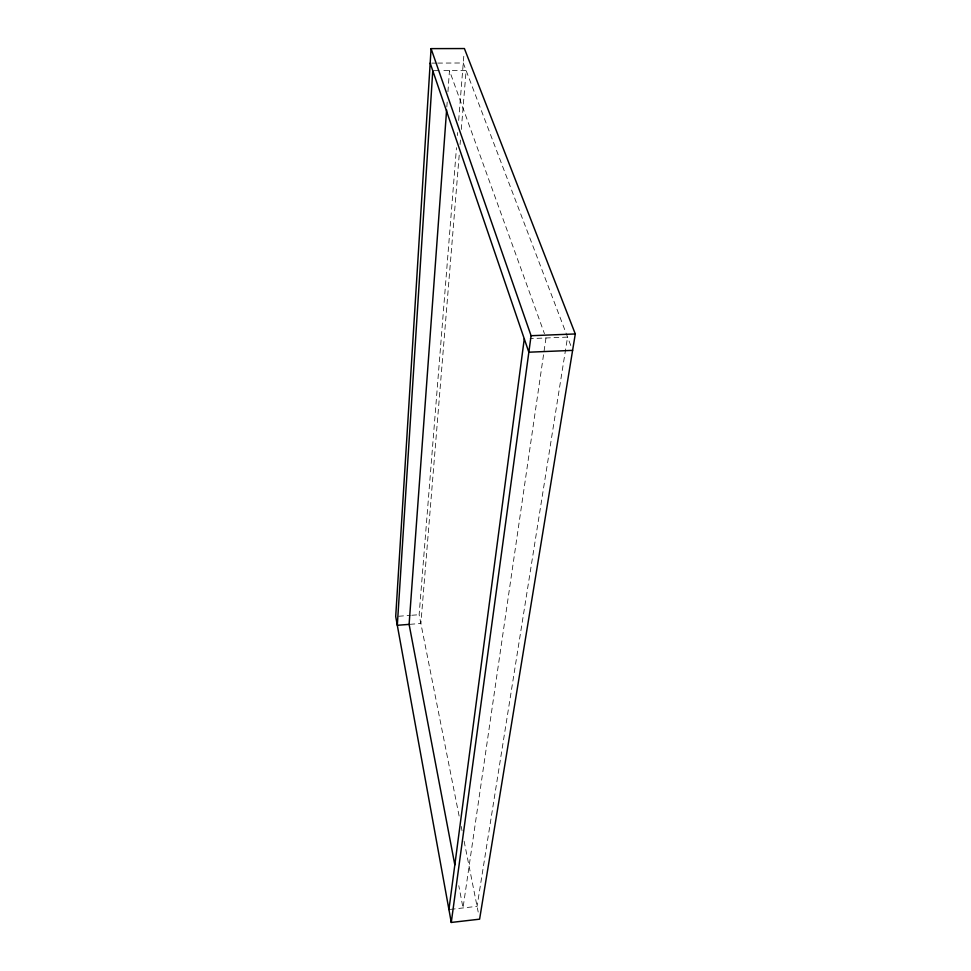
<?xml version="1.0" encoding="UTF-8"?>
<svg xmlns="http://www.w3.org/2000/svg" width="971" height="971" viewBox="0 0 971 971"><rect width="100%" height="100%" fill="white"/><g stroke="black" fill="none" stroke-linecap="round" stroke-linejoin="round"><path stroke-width="0.73" stroke-dasharray="4.86 3.64" d="M446.83 106.919L447.267 100.875M447.934 91.796L449.476 70.616L544.44 333.696M459.113 816.004L419.132 614.716L456.479 147.641M457.45 135.539L457.693 132.517M458.664 120.428L464.065 52.883M459.198 155.129L420.88 623.479L409.107 624.377M460.06 144.558L460.436 140.03M461.298 129.446L466.116 70.531L441.113 70.652M545.981 337.969L463.021 907.946L458.785 885.673M450.338 909.39L477.064 906.344L567.562 337.107L530.069 338.612M398.632 616.257L410.345 615.371M411.813 615.262L419.132 614.716M434.146 70.689L439.729 70.665M431.682 63.115L436.185 63.091M437.69 63.091L463.252 62.981L571.603 347.715M461.176 826.382L462.062 830.824M464.114 841.189L478.193 912.048"/><path stroke-width="1.46" d="M431.075 48.623L395.707 616.476L451.272 922.45L479.601 919.173L575.293 333.951L464.405 48.55L431.075 48.623L531.088 335.711L451.272 922.45M432.763 70.689L397.309 625.288L409.107 624.377L446.611 109.954M448.93 909.548L524.279 338.843M572.611 350.373L528.843 352.206L430.177 63.115M531.088 335.711L575.293 333.951M409.107 624.377L454.829 864.894"/></g></svg>
